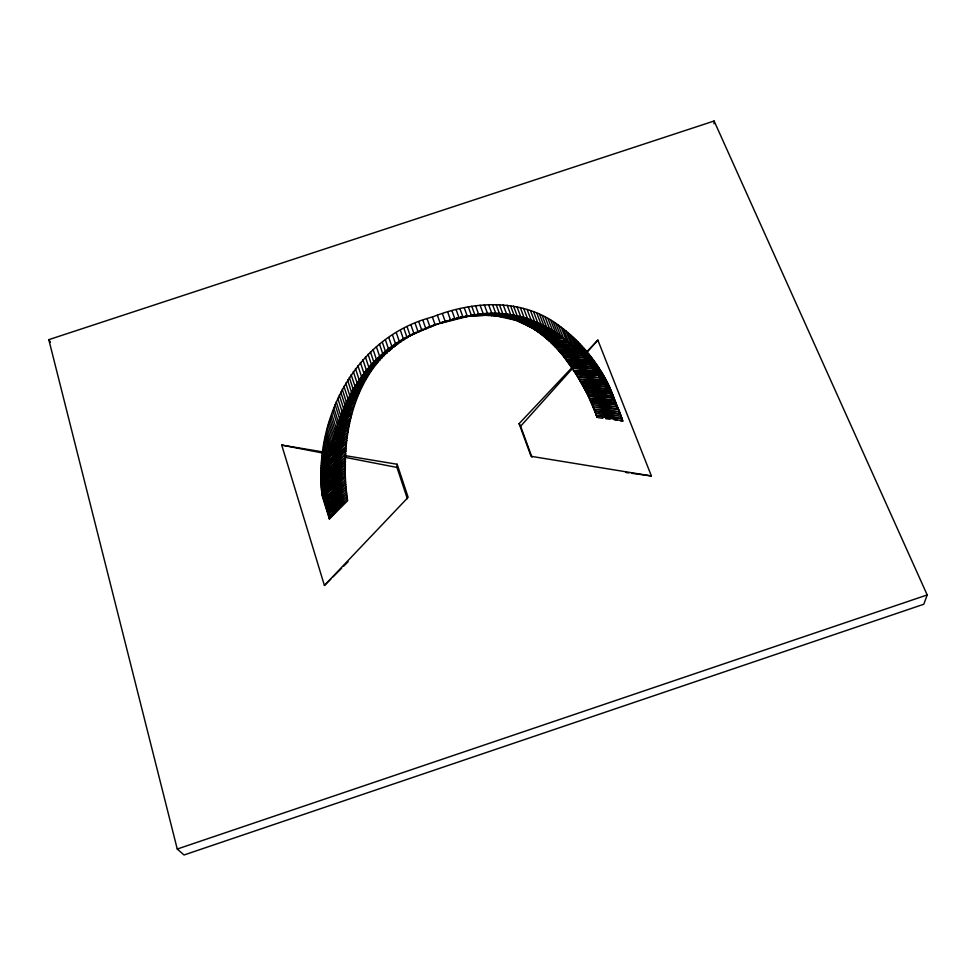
<?xml version="1.0" encoding="UTF-8"?>
<svg xmlns="http://www.w3.org/2000/svg" width="976" height="976" viewBox="0 0 976 976"><rect width="100%" height="100%" fill="white"/><g stroke="black" fill="none" stroke-linecap="round" stroke-linejoin="round"><path stroke-width="1.46" d="M321.86 493.466L329.01 516.511L347.31 498.565L329.363 518.903C319.872 447.813 345.748 362.938 416.179 332.438C353.617 361.779 338.221 438.346 347.639 500.725L329.363 518.903L322.129 495.601C313.113 420.058 354.935 337.049 432.392 317.005C472.738 300.962 522.16 297.753 558.455 325.215C581.781 342.149 600.667 365.622 611.769 392.254L622.859 420.973L620.004 420.595M422.95 320.47L425.878 328.802L430.062 327.155L430.074 326.435L426.329 327.863L425.878 328.802L414.056 333.902L411.091 325.362M714.005 123.793L714.103 121.012L48.8 339.66L177.254 849.035L184.025 854.988L923.772 604.254L927.2 594.945L714.103 121.012M407.358 498.736L396.976 467.419L397.171 464.259L344.699 455.548M418.899 322.056L421.839 330.449L422.779 329.339L418.155 332.035L415.203 323.568M329.01 516.511L346.956 496.211L328.656 513.974L321.592 491.209M328.656 513.974L346.639 493.905L328.351 511.485L321.348 488.976M531.944 457.146L520.635 426.231L573.473 367.318M586.686 352.58L597.861 340.124L651.395 475.959L631.911 473.323M321.165 486.768L328.082 509.008L346.053 489.086L327.826 506.227L320.994 484.267M328.351 511.485L346.346 491.636L328.082 509.008M327.826 506.227L345.821 486.756L327.643 503.653L320.897 481.961M327.643 503.653L345.638 484.34L327.497 500.993L320.823 479.57M651.395 475.959L531.042 456.304L519.098 423.657L571.948 367.598M586.466 352.214L597.861 340.124M323.703 452.059L281.722 445.08L324.41 585.454L408.139 497.333L397.171 464.259M320.811 475.044L327.338 495.954L345.382 477.032L327.314 493.014L320.872 472.384M320.799 477.459L327.399 498.651L345.431 479.741L327.338 495.954M327.497 500.993L345.528 482.205L327.399 498.651M320.958 470.225L327.326 490.611L345.382 472.274L327.375 487.866L321.092 467.748M327.314 493.014L345.37 474.824L327.326 490.611M321.263 465.332L327.46 485.206L345.455 467.162L327.594 482.376L321.47 462.77M327.375 487.866L345.406 469.798L327.46 485.206M327.594 482.376L345.516 464.466L327.765 479.497L321.726 460.16M324.41 585.454L330.864 579M333.011 576.853L341.612 568.252M343.759 566.092L348.066 561.798M322.629 452.754L328.448 471.323L345.87 453.95L328.79 468.114L323.056 449.838M328.79 468.114L346.029 451.01L329.168 464.905L323.52 446.935M324.337 442.238L329.864 459.757L346.614 443.177L330.364 456.353L324.935 439.139M327.765 479.497L345.589 461.916L327.973 476.739L321.995 457.671M322.275 455.341L328.18 474.165L345.748 456.902L328.448 471.323M327.973 476.739L345.65 459.537L328.18 474.165M325.472 436.516L330.827 453.474L347.188 437.797L331.34 450.461L326.069 433.771M330.364 456.353L346.87 440.554L330.827 453.474M326.692 431.075L331.901 447.508L347.981 432.148L332.535 444.287L327.411 428.135M323.91 444.605L329.498 462.356L346.346 446.288L329.864 459.757M329.168 464.905L346.175 448.667L329.498 462.356M332.535 444.287L348.469 429.123L333.255 440.993L328.204 425.121M331.34 450.461L347.541 435.089L331.901 447.508M331.645 413.909L336.378 428.757L351.592 414.58L337.464 425.133L332.816 410.579M333.255 440.993L348.981 426.317L333.963 437.919L328.997 422.303M333.963 437.919L349.53 423.499L334.719 434.845L329.839 419.497M334.719 434.845L350.128 420.705L335.524 431.807L330.705 416.703M333.816 407.895L338.404 422.205L353.214 408.676L339.599 418.68L335.097 404.65M335.524 431.807L350.774 417.911L336.378 428.757M336.269 401.831L340.697 415.63L355.191 402.454L342.137 411.86L337.794 398.367M337.464 425.133L352.299 411.896L338.404 422.205M342.137 411.86L356.313 399.282L343.552 408.383L339.294 395.17M339.599 418.68L354.068 405.882L340.697 415.63M343.552 408.383L357.448 396.305L344.979 405.113L340.783 392.145M342.247 389.339L346.37 402.075L359.888 390.522L347.968 398.757L343.918 386.276M344.979 405.113L358.582 393.535L346.37 402.075M347.968 398.757L361.303 387.448L349.701 395.378L345.711 383.153M349.701 395.378L362.779 384.446L351.47 392.084L347.566 380.103M351.47 392.084L364.182 381.775L353.141 389.131L349.298 377.37M351.128 374.601L354.91 386.142L367.464 376.065L357.009 382.775L353.3 371.49M353.141 389.131L365.671 379.078L354.91 386.142M357.009 382.775L369.27 373.235L359.095 379.615L355.459 368.562M359.095 379.615L371.295 370.294L361.425 376.309L357.863 365.488M361.425 376.309L373.418 367.427L363.865 373.064L360.364 362.474M363.865 373.064L375.553 364.743L366.317 370.014L362.877 359.644M366.317 370.014L377.724 362.218L368.782 367.122L365.402 356.948M368.782 367.122L380.018 359.717L371.38 364.268L368.062 354.288M371.38 364.268L382.116 357.57L373.759 361.803L370.477 351.982M373.759 361.803L384.422 355.313L376.37 359.241L373.137 349.591M376.37 359.241L387.277 352.702L379.591 356.277L376.407 346.809M407.224 327.155L410.201 335.768L413.031 334.109L407.004 337.415L404.015 328.753M418.155 332.035L422.779 329.339M421.839 330.449L425.207 328.509M379.591 356.277L390.01 350.311L382.702 353.593L379.554 344.284M414.056 333.902L418.509 331.389M425.878 328.802L430.074 326.435M410.201 335.768L416.179 332.438M382.702 353.593L392.401 348.322L385.435 351.36L382.336 342.186M400.526 330.583L403.527 339.306L410.42 335.598L407.004 337.415M385.435 351.36L395.073 346.187L388.509 349.018L385.435 339.941M396.39 332.914L399.404 341.71L407.602 337.318L403.527 339.306M388.838 337.623L391.888 346.578L401.099 341.673L395.609 344.089L392.584 335.219M388.509 349.018L397.976 343.955L391.888 346.578M395.609 344.089L404.235 339.502L399.404 341.71M427.159 318.896L430.062 327.155L434.93 324.715L471.457 315.504L468.346 306.952M430.062 327.155L438.627 323.617M431.294 325.996L434.93 324.715M177.254 849.035L927.2 594.945M447.569 320.592L439.737 323.093L440.274 323.385L437.382 315.248M444.409 322.153C475.605 311.844 511.387 308.843 541.351 324.569M447.716 312.1L450.668 320.348L449.46 320.018L463.002 317.2L459.952 308.782M488.586 304.634L491.867 313.503L484.596 315.297L470.286 315.797C512.888 305.842 556.845 325.813 584.587 357.985M495.832 313.503L488.061 315.419L484.596 315.297L495.832 313.503L492.514 304.536M484.352 304.866L487.585 313.65L480.924 315.26L491.867 313.503M499.492 313.625L491.27 315.602L488.037 315.419L499.492 313.625L496.125 304.549M549.622 341.246C534.543 327.058 515.084 317.066 494.198 315.834L502.823 313.833L499.407 304.646M480.094 305.244L483.303 313.955L477.288 315.333L487.585 313.65M503.201 304.866L506.678 314.211L497.589 316.187L510.741 314.76L507.191 305.244M445.349 321.885L439.737 323.093L445.349 321.885L442.421 313.686M475.556 305.781L478.716 314.431L473.458 315.529L483.303 313.955M510.741 314.76L501.164 316.675L514.12 315.333L510.497 305.659M460.623 317.261L463.21 316.761M445.788 321.287L450.668 320.348M463.002 317.2L460.306 317.31L463.978 316.627M514.12 315.333L504.141 317.176L517.243 315.968L513.559 306.147M517.243 315.968L506.873 317.725L520.745 316.81L516.975 306.793M470.286 315.797L478.716 314.431M464.259 307.794L467.333 316.285L465.101 316.505L474.909 314.955L471.774 306.342M464.466 316.566L484.73 315.309M449.46 320.018L454.975 319.176L451.998 310.868M502.823 313.833L491.27 315.602L494.405 315.858M467.406 316.126L471.457 315.504L465.467 316.407M520.745 316.81L509.923 318.444L524.149 317.749L520.293 307.55M460.306 317.31L467.333 316.285M456.146 309.746L459.159 318.103L453.303 318.945L454.975 319.176M524.149 317.749L512.9 319.274L527.589 318.835L523.661 308.428M494.198 315.834L506.678 314.211M527.589 318.835L515.901 320.238L531.127 320.104L527.101 309.465M531.127 320.104L518.988 321.385L534.604 321.482L530.48 310.624M534.604 321.482L522.014 322.641L537.8 322.873L533.591 311.795M537.8 322.873L524.795 323.947L541.094 324.447L536.788 313.125M541.094 324.447L527.662 325.411L543.949 325.899L539.557 314.37M543.949 325.899L530.139 326.789L546.694 327.375L542.217 315.626M546.694 327.375L532.506 328.204L516.17 320.335L497.455 316.175M545.108 317.102L549.695 329.083L535.092 329.851L532.506 328.204L549.695 329.083C571.167 341.6 588.369 360.266 602.277 380.652M552.684 330.888L537.666 331.596L535.092 329.851L552.684 330.888L548 318.664M555.539 332.706L540.118 333.353L537.666 331.596L555.539 332.706L550.745 320.25M558.089 334.439L542.302 335.012L540.118 333.353L558.089 334.439L553.209 321.751M560.773 336.342L544.584 336.854L542.302 335.012L560.773 336.342L555.795 323.41M563.542 338.404L546.95 338.855L544.584 336.854L563.542 338.404L558.455 325.215M566.458 340.709L549.427 341.075L546.95 338.855L566.458 340.709L561.261 327.241M568.776 342.625L551.391 342.93L549.427 341.075L568.776 342.625L563.481 328.924M571.375 344.87L553.599 345.101L551.391 342.93L571.375 344.87L565.97 330.901M567.995 332.572L573.485 346.773L555.393 346.944L550.952 342.503M576.06 349.176L557.577 349.262L555.393 346.944L576.06 349.176L570.448 334.695M578.158 351.226L559.358 351.25L557.577 349.262L578.158 351.226L572.448 336.5M580.22 353.312L561.102 353.251L559.358 351.25L580.22 353.312L574.4 338.343M582.245 355.447L562.835 355.301L561.102 353.251L582.245 355.447L576.34 340.221M578.219 342.137L584.234 357.606L564.506 357.375L557.211 348.871M586.332 359.949L566.275 359.632L564.506 357.375L586.332 359.949L580.208 344.211M588.333 362.279L567.947 361.864L566.275 359.632L588.333 362.279L582.099 346.273M590.138 364.438L569.447 363.938L567.947 361.864L590.138 364.438L583.807 348.188M591.944 366.671L570.948 366.085L569.447 363.938L591.944 366.671L585.502 350.152M593.628 368.806L572.339 368.147L570.948 366.085L593.628 368.806L587.101 352.055M456.975 318.03L459.159 318.103M595.604 371.368L573.949 370.624L572.339 368.147L595.604 371.368L588.943 354.325M597.08 373.357L575.157 372.539L573.949 370.624L597.08 373.357L590.334 356.081M591.676 357.814L598.52 375.309L576.316 374.43L562.884 355.374L584.234 357.606M593.335 360.01L600.289 377.785L577.755 376.834L576.316 374.43L600.289 377.785L611.732 395.878L619.614 412.238M602.021 380.274L579.183 379.249L577.755 376.834L602.021 380.274L594.97 362.23M596.385 364.219L603.546 382.519L580.427 381.433L575.206 372.625L598.52 375.309M604.888 384.556L581.55 383.409L580.427 381.433L604.888 384.556L597.641 366.024M606.316 386.764L582.745 385.532L581.55 383.409L606.316 386.764L598.959 367.976M607.755 389.082L583.99 387.777L582.745 385.532L607.755 389.082L600.301 370.038M609.158 391.4L585.21 389.985L583.99 387.777L609.158 391.4L601.594 372.088M602.778 374.04L610.439 393.584L586.332 392.059L583.709 387.265M611.732 395.878L587.479 394.206L586.332 392.059L611.732 395.878L603.961 376.065M612.83 397.891L588.455 396.097L587.479 394.206L612.83 397.891L604.974 377.846M614.148 400.38L589.614 398.415L588.455 396.097L614.148 400.38L606.181 380.067M573.485 346.773L553.599 345.101L556.015 347.59M615.319 402.698L590.626 400.563L589.614 398.415L615.319 402.698L607.243 382.128M616.295 404.735L591.48 402.441L590.626 400.563L616.295 404.735L608.146 383.934M620.346 414.092L594.896 411.152L591.48 402.441L617.381 407.065L592.395 404.601L618.394 409.347L620.346 414.092L594.14 409.054L619.443 411.848L593.249 406.711L618.394 409.347L615.026 402.112M622.066 418.741L595.653 413.312L621.212 416.386L594.896 411.152L596.409 415.52L622.066 418.741L609.122 386.008M598.52 417.74L602.814 418.314M605.681 418.692L609.976 419.253M614.27 419.826L617.137 420.205M603.546 382.519L579.183 379.249L582.965 385.947M625.909 472.518L628.91 472.921M610.439 393.584L585.21 389.985L586.576 392.511M281.722 445.08L323.629 453.206M344.589 457.268L396.976 467.419M596.409 415.52L622.859 420.973M543.522 325.667L549.744 329.107M585.832 359.388L593.994 369.27M595.079 370.685L597.214 373.54M598.264 374.955L600.301 377.797M603.241 382.067L605.132 384.922M48.8 339.66L50.471 342.198M606.047 386.35L612.001 396.366M519.098 423.657L520.635 426.231M612.782 397.805L614.294 400.672M587.271 393.828L595.75 413.592M620.187 413.69L621.297 416.606M611.769 392.254L613.989 398.354M621.822 418.057L622.346 419.521M432.392 317.005L435.284 325.215M596.202 414.91L597.092 417.545L596.641 416.227"/></g></svg>
